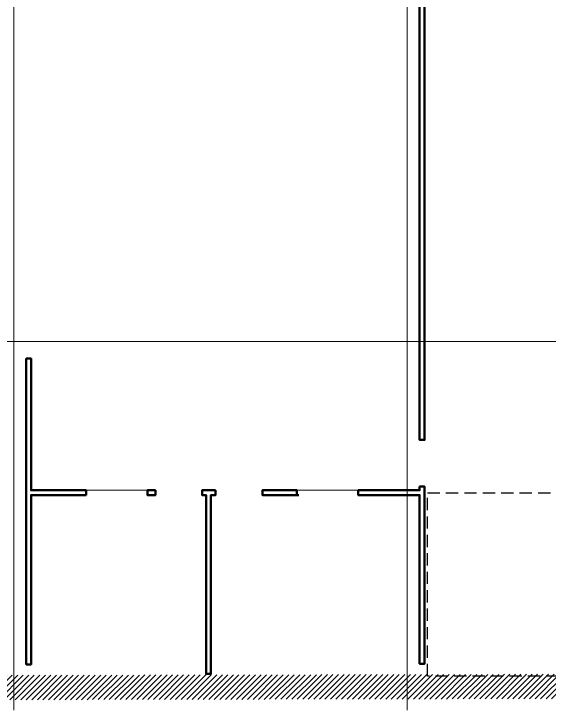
# Model space of a CAD drawing. Header units: millimetres. Extents: x 17 to 116.9, y 117.8 to 149.1.
# Drawn here: x 36.66 to 47.54, y 118.45 to 132.61 of the extents above; entities that cross this region are included whole.
import ezdxf

# ---------------------------------------------------------------- set-up
doc = ezdxf.new("R2010")
doc.units = ezdxf.units.MM
doc.linetypes.add('IRI-OCASA-Layout R 9$0$HIDDEN', pattern=[0.375, 0.25, -0.125])
for name, color, linetype, lineweight in [('Auxiliares', 252, 'Continuous', 15), ('Durlock', 252, 'Continuous', 50), ('OCASA_TODAS_r08$0$CARPINTERIA', 252, 'Continuous', 15), ('OCASA_TODAS_r08$0$HACH MURO', 252, 'Continuous', 15)]:
    doc.layers.add(name, color=color, linetype=linetype, lineweight=lineweight)
doc.layers.add('IRI-OCASA-Layout R 9$0$OCA_Durlock', color=252, linetype='Continuous')
doc.layers.add('IRI-OCASA-Layout R 9$0$OCA_Rejas', color=252, linetype='IRI-OCASA-Layout R 9$0$HIDDEN')

msp = doc.modelspace()

# ---------------------------------------------------------------- hatches: boundary and pattern name
at = {"layer": 'OCASA_TODAS_r08$0$HACH MURO'}
h = msp.add_hatch(dxfattribs=at)
h.set_pattern_fill('ANSI31', color=256, scale=0.025, style=0)
h.set_pattern_definition([(45, (879.87285, 135.21683), (-0.056126601, 0.056126601), [])])
h.paths.add_polyline_path([(23.185, 119.135), (19.007, 123.163), (18.507, 122.951), (22.983, 118.635), (92.307, 118.763), (92.307, 119.263)])

# ---------------------------------------------------------------- linework, layer by layer
at = {"layer": 'Auxiliares'}
for p, q in [((44.657, 146.314), (44.657, 118.451)), ((36.657, 143.208), (36.657, 118.451)), ((17, 125.951), (92.657, 125.951))]:
    msp.add_line(p, q, dxfattribs=at)
at = {"layer": 'Durlock'}
for points in [[(40.784, 136.151), (40.784, 136.051), (44.907, 136.051), (44.907, 123.947), (45.007, 123.947), (45.007, 136.051), (46.277, 136.051), (46.277, 136.151), (40.784, 136.151)], [(38.125, 122.824), (38.125, 122.924), (37.007, 122.924), (37.007, 125.601), (36.907, 125.601), (36.907, 119.38), (37.007, 119.38), (37.007, 122.824), (38.125, 122.824)], [(39.533, 122.924), (39.533, 122.824), (39.372, 122.824), (39.372, 122.924), (39.533, 122.924)], [(40.759, 122.924), (40.759, 122.824), (40.664, 122.824), (40.664, 119.187), (40.564, 119.187), (40.564, 122.824), (40.483, 122.824), (40.483, 122.924), (40.759, 122.924)], [(42.411, 122.824), (42.411, 122.924), (41.709, 122.924), (41.709, 122.824), (42.448, 122.824)], [(44.907, 122.998), (45.007, 122.998), (45.007, 119.395), (44.907, 119.395), (44.907, 122.824), (43.658, 122.824), (43.658, 122.924), (44.907, 122.924), (44.907, 122.998)]]:
    msp.add_lwpolyline(points, dxfattribs=at)
at = {"layer": 'IRI-OCASA-Layout R 9$0$OCA_Durlock'}
for p, q in [((36.907, 125.601), (36.907, 119.38)), ((45.007, 122.924, 0), (45.007, 119.395, 0)), ((40.564, 122.814, 0), (40.564, 119.395, 0)), ((44.907, 122.824, 0), (44.907, 119.395, 0))]:
    msp.add_line(p, q, dxfattribs=at)
at = {"layer": 'IRI-OCASA-Layout R 9$0$OCA_Rejas'}
msp.add_lwpolyline([(50.358, 122.867), (50.358, 119.141), (45.067, 119.141), (45.067, 122.867)], close=True, dxfattribs=at)
at = {"layer": 'OCASA_TODAS_r08$0$CARPINTERIA'}
for p, q in [((38.125, 122.924), (39.372, 122.924)), ((42.411, 122.924), (43.658, 122.924))]:
    msp.add_line(p, q, dxfattribs=at)
msp.add_lwpolyline([(42.448, 122.924), (43.62, 122.924)], dxfattribs=at)

doc.saveas('drawing.dxf')
